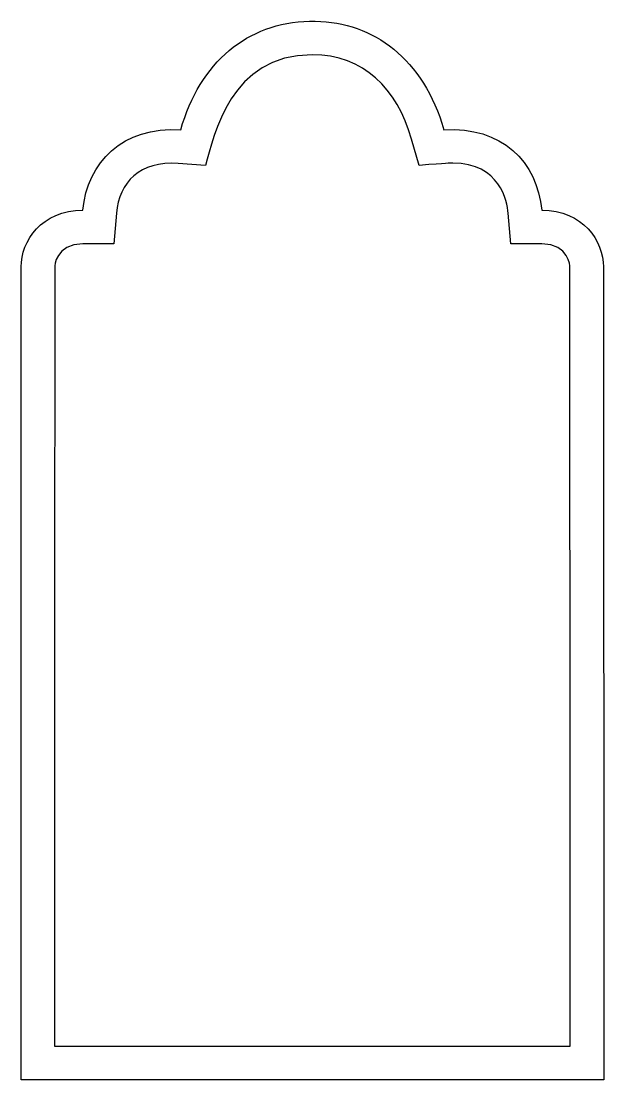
# Model space of a CAD drawing. Header units: millimetres. Extents: x -49 to 49, y -89 to 89.
import ezdxf

# ---------------------------------------------------------------- set-up
doc = ezdxf.new("R2010")
doc.units = ezdxf.units.MM
doc.header["$MEASUREMENT"] = 0
doc.layers.add('layer 1', color=7, linetype='Continuous')

msp = doc.modelspace()

# ---------------------------------------------------------------- linework, layer by layer
at = {"layer": 'layer 1', "color": 250}
for points, knots in [([(0.5695, 88.9), (0.5695, 88.9), (-0.1271, 88.9), (-0.1271, 88.9), (-0.1271, 88.9), (-0.2129, 88.8989), (-0.2985, 88.8985), (-0.3845, 88.8965), (-0.3845, 88.8965), (-10.8549, 88.6672), (-18.7784, 82.0173), (-22.0416, 70.6438), (-22.0416, 70.6438), (-31.8021, 71.3253), (-37.7731, 65.1242), (-38.4774, 57.1465), (-38.4774, 57.1465), (-45.4307, 57.1465), (-48.8597, 51.9606), (-48.8597, 47.6144), (-48.8597, 47.6144), (-48.8597, 47.6144), (-48.8597, -88.9), (-48.8597, -88.9), (-48.8597, -88.9), (-48.8597, -88.9), (49.0644, -88.9), (49.0644, -88.9), (49.0644, -88.9), (49.0644, -88.9), (49.0009, 47.6144), (49.0009, 47.6144), (49.0009, 47.6144), (49.0009, 51.9606), (45.5719, 57.1465), (38.6186, 57.1465), (38.6186, 57.1465), (37.9035, 65.2445), (31.8312, 71.3176), (22.1827, 70.6438), (22.1827, 70.6438), (18.7638, 82.5607), (10.3821, 88.7418), (0.5695, 88.9)], [0, 0, 0, 0, 0.08333333, 0.08333333, 0.08333333, 0.08333333, 0.16666667, 0.16666667, 0.16666667, 0.16666667, 0.25, 0.25, 0.25, 0.25, 0.33333333, 0.33333333, 0.33333333, 0.33333333, 0.41666667, 0.41666667, 0.41666667, 0.41666667, 0.5, 0.5, 0.5, 0.5, 0.58333333, 0.58333333, 0.58333333, 0.58333333, 0.66666667, 0.66666667, 0.66666667, 0.66666667, 0.75, 0.75, 0.75, 0.75, 0.83333333, 0.83333333, 0.83333333, 0.83333333, 1, 1, 1, 1]), ([(-43.2752, -83.2556), (-43.2519, -34.1253), (-43.2288, 12.5892), (-43.2153, 47.6144), (-43.2153, 47.6144), (-43.2153, 47.6532), (-43.1623, 51.502), (-38.4774, 51.502), (-38.4774, 51.502), (-38.4774, 51.502), (-33.3057, 51.502), (-33.3057, 51.502), (-33.3057, 51.502), (-33.3057, 51.502), (-32.8542, 56.6526), (-32.8542, 56.6526), (-32.8542, 56.6526), (-32.4007, 61.8264), (-28.9171, 65.4523), (-22.4473, 65.0134), (-22.4473, 65.0134), (-22.4473, 65.0134), (-17.8788, 64.6853), (-17.8788, 64.6853), (-17.8788, 64.6853), (-16.444, 69.6831), (-13.7542, 83.2556), (0.0706, 83.2556), (0.0706, 83.2556), (8.6607, 83.2556), (14.3108, 77.6108), (16.757, 69.0845), (16.757, 69.0845), (16.757, 69.0845), (18.0199, 64.6853), (18.0199, 64.6853), (18.0199, 64.6853), (22.9542, 65.0399), (22.9701, 65.0522), (23.6644, 65.0522), (23.6644, 65.0522), (31.6371, 65.0522), (32.8225, 58.6246), (32.9953, 56.6526), (32.9953, 56.6526), (32.9953, 56.6526), (33.4469, 51.502), (33.4469, 51.502), (33.4469, 51.502), (33.4469, 51.502), (38.6186, 51.502), (38.6186, 51.502), (38.6186, 51.502), (43.3035, 51.502), (43.3564, 47.6532), (43.3564, 47.6144), (43.3564, 47.6144), (43.3684, 16.7326), (43.3864, -20.0223), (43.4164, -83.2556), (43.4164, -83.2556), (43.4164, -83.2556), (-43.2752, -83.2556), (-43.2752, -83.2556)], [0, 0, 0, 0, 0.05882353, 0.05882353, 0.05882353, 0.05882353, 0.11764706, 0.11764706, 0.11764706, 0.11764706, 0.17647059, 0.17647059, 0.17647059, 0.17647059, 0.23529412, 0.23529412, 0.23529412, 0.23529412, 0.29411765, 0.29411765, 0.29411765, 0.29411765, 0.35294118, 0.35294118, 0.35294118, 0.35294118, 0.41176471, 0.41176471, 0.41176471, 0.41176471, 0.47058824, 0.47058824, 0.47058824, 0.47058824, 0.52941176, 0.52941176, 0.52941176, 0.52941176, 0.58823529, 0.58823529, 0.58823529, 0.58823529, 0.64705882, 0.64705882, 0.64705882, 0.64705882, 0.70588235, 0.70588235, 0.70588235, 0.70588235, 0.76470588, 0.76470588, 0.76470588, 0.76470588, 0.82352941, 0.82352941, 0.82352941, 0.82352941, 0.88235294, 0.88235294, 0.88235294, 0.88235294, 1, 1, 1, 1])]:
    msp.add_open_spline(points, degree=3, knots=knots, dxfattribs=at)

doc.saveas('drawing.dxf')
